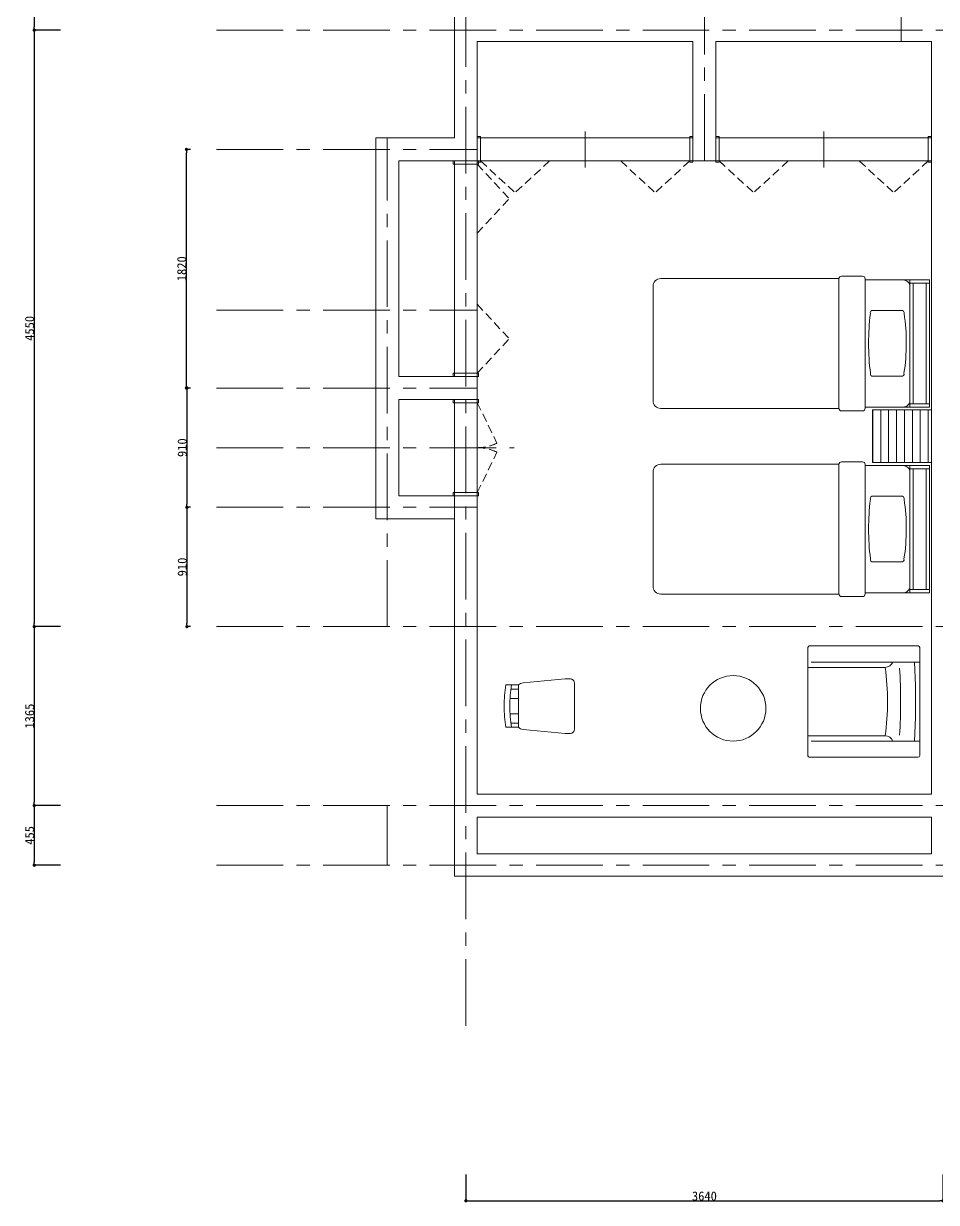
# Model space of a CAD drawing. Header units: millimetres. Extents: x -63086 to 144078, y -129912 to 13382.
# Drawn here: x 13730 to 20694, y -5653 to 3339 of the extents above; entities that cross this region are included whole.
import ezdxf

# ---------------------------------------------------------------- set-up
doc = ezdxf.new("R2010")
doc.units = ezdxf.units.MM
doc.linetypes.add('CENTERX2', pattern=[101.6, 63.5, -12.7, 12.7, -12.7])
doc.linetypes.add('HIDDEN', pattern=[9.525, 6.35, -3.175])
doc.layers.get('0').update_dxf_attribs({"lineweight": 0})
for name, color, linetype, lineweight in [('001壁芯', 7, 'CENTERX2', 0), ('002寸法', 7, 'Continuous', 0), ('003壁', 7, 'Continuous', 9), ('004建具', 7, 'Continuous', 9), ('097家具', 7, 'Continuous', 0)]:
    doc.layers.add(name, color=color, linetype=linetype, lineweight=lineweight)
doc.styles.get("Standard").update_dxf_attribs({"font": 'MS Mincho.ttf'})
doc.dimstyles.new('寸法', dxfattribs={"dimtxt": 70, "dimasz": 25, "dimexe": 1.5, "dimexo": 200, "dimtad": 1, "dimdec": 0, "dimtxsty": 'Standard', "dimblk": 'DOT', "dimcen": 2.5, "dimadec": 0, "dimazin": 0, "dimtfac": 1, "dimtdec": 0, "dimtmove": 0, "dimatfit": 3, "dimfxl": 200, "dimfxlon": 1, "dimarcsym": 0})

# ---------------------------------------------------------------- blocks, each defined once
blk = doc.blocks.new('_Dot')
at = {"color": 0, "linetype": 'ByBlock', "lineweight": -2}
blk.add_line((-0.5, 0), (-1, 0), dxfattribs=at)
at = {"color": 0, "linetype": 'ByBlock', "const_width": 0.5}
blk.add_lwpolyline([(-0.25, 0, 1), (0.25, 0, 1)], format="xyb", close=True, dxfattribs=at)
blk = doc.blocks.new('*D6')
at = {"layer": '002寸法', "color": 0, "lineweight": -2, "transparency": 16777216}
for p, q in [((14011.2, 5109.4), (13809.7, 5109.4)), ((13811.2, 5084.4), (13811.2, 3314.4)), ((14011.2, 3289.4), (13809.7, 3289.4))]:
    blk.add_line(p, q, dxfattribs=at)
at = {"layer": 'Defpoints', "color": 0, "transparency": 16777216}
for p in [(15202, 5109.4), (13811.2, 3289.4), (15202, 3289.4)]:
    blk.add_point(p, dxfattribs=at)
at = {"layer": '002寸法', "color": 0, "lineweight": -2, "transparency": 16777216, "xscale": 25, "yscale": 25, "zscale": 25}
for p, rotation in [((13811.2, 5109.4), 90), ((13811.2, 3289.4), 270)]:
    blk.add_blockref('_Dot', p, dxfattribs=dict(at, rotation=rotation))
at = {"layer": '002寸法', "color": 0, "transparency": 16777216, "insert": (13775.6, 4199.4), "char_height": 70, "attachment_point": 5, "rotation": 90}
blk.add_mtext('1820', dxfattribs=at)
blk = doc.blocks.new('*D7')
at = {"layer": '002寸法', "color": 0, "lineweight": -2, "transparency": 16777216}
for p, q in [((14011.2, 3289.4), (13809.7, 3289.4)), ((13811.2, 3264.4), (13811.2, -1235.6)), ((14011.2, -1260.6), (13809.7, -1260.6))]:
    blk.add_line(p, q, dxfattribs=at)
at = {"layer": 'Defpoints', "color": 0, "transparency": 16777216}
for p in [(15202, 3289.4), (13811.2, -1260.6), (15202, -1260.6)]:
    blk.add_point(p, dxfattribs=at)
at = {"layer": '002寸法', "color": 0, "lineweight": -2, "transparency": 16777216, "xscale": 25, "yscale": 25, "zscale": 25}
for p, rotation in [((13811.2, 3289.4), 90), ((13811.2, -1260.6), 270)]:
    blk.add_blockref('_Dot', p, dxfattribs=dict(at, rotation=rotation))
at = {"layer": '002寸法', "color": 0, "transparency": 16777216, "insert": (13775.6, 1014.4), "char_height": 70, "attachment_point": 5, "rotation": 90}
blk.add_mtext('4550', dxfattribs=at)
blk = doc.blocks.new('*D8')
at = {"layer": '002寸法', "color": 0, "lineweight": -2, "transparency": 16777216}
for p, q in [((14011.2, -1260.6), (13809.7, -1260.6)), ((13811.2, -1285.6), (13811.2, -2600.6)), ((14011.2, -2625.6), (13809.7, -2625.6))]:
    blk.add_line(p, q, dxfattribs=at)
at = {"layer": 'Defpoints', "color": 0, "transparency": 16777216}
for p in [(15202, -1260.6), (13811.2, -2625.6), (15202, -2625.6)]:
    blk.add_point(p, dxfattribs=at)
at = {"layer": '002寸法', "color": 0, "lineweight": -2, "transparency": 16777216, "xscale": 25, "yscale": 25, "zscale": 25}
for p, rotation in [((13811.2, -1260.6), 90), ((13811.2, -2625.6), 270)]:
    blk.add_blockref('_Dot', p, dxfattribs=dict(at, rotation=rotation))
at = {"layer": '002寸法', "color": 0, "transparency": 16777216, "insert": (13775.6, -1943.1), "char_height": 70, "attachment_point": 5, "rotation": 90}
blk.add_mtext('1365', dxfattribs=at)
blk = doc.blocks.new('*D9')
at = {"layer": '002寸法', "color": 0, "lineweight": -2, "transparency": 16777216}
for p, q in [((14011.2, -2625.6), (13809.7, -2625.6)), ((13811.2, -2650.6), (13811.2, -3055.6)), ((14011.2, -3080.6), (13809.7, -3080.6))]:
    blk.add_line(p, q, dxfattribs=at)
at = {"layer": 'Defpoints', "color": 0, "transparency": 16777216}
for p in [(15202, -2625.6), (13811.2, -3080.6), (15202, -3080.6)]:
    blk.add_point(p, dxfattribs=at)
at = {"layer": '002寸法', "color": 0, "lineweight": -2, "transparency": 16777216, "xscale": 25, "yscale": 25, "zscale": 25}
for p, rotation in [((13811.2, -2625.6), 90), ((13811.2, -3080.6), 270)]:
    blk.add_blockref('_Dot', p, dxfattribs=dict(at, rotation=rotation))
at = {"layer": '002寸法', "color": 0, "transparency": 16777216, "insert": (13775.6, -2853.1), "char_height": 70, "attachment_point": 5, "rotation": 90}
blk.add_mtext('455', dxfattribs=at)
blk = doc.blocks.new('*D14')
at = {"layer": '002寸法', "color": 0, "lineweight": -2, "transparency": 16777216}
for p, q in [((17104, -5440.3), (17104, -5641.8)), ((20744, -5440.3), (20744, -5641.8)), ((17129, -5640.3), (20719, -5640.3))]:
    blk.add_line(p, q, dxfattribs=at)
at = {"layer": 'Defpoints', "color": 0, "transparency": 16777216}
for p in [(17104, -4305.5), (20744, -4305.5), (20744, -5640.3)]:
    blk.add_point(p, dxfattribs=at)
at = {"layer": '002寸法', "color": 0, "lineweight": -2, "transparency": 16777216, "xscale": 25, "yscale": 25, "zscale": 25, "rotation": 180}
blk.add_blockref('_Dot', (17104, -5640.3), dxfattribs=at)
at = {"layer": '002寸法', "color": 0, "lineweight": -2, "transparency": 16777216, "xscale": 25, "yscale": 25, "zscale": 25}
blk.add_blockref('_Dot', (20744, -5640.3), dxfattribs=at)
at = {"layer": '002寸法', "color": 0, "transparency": 16777216, "insert": (18924, -5604.7), "char_height": 70, "attachment_point": 5}
blk.add_mtext('3640', dxfattribs=at)
blk = doc.blocks.new('*D20')
at = {"layer": '002寸法', "color": 0, "lineweight": -2, "transparency": 16777216}
for p, q in [((15002, 559.4), (14974.6, 559.4)), ((14976.1, 534.4), (14976.1, -325.6)), ((15002, -350.6), (14974.6, -350.6))]:
    blk.add_line(p, q, dxfattribs=at)
at = {"layer": 'Defpoints', "color": 0, "transparency": 16777216}
for p in [(15202, 559.4), (14976.1, -350.6), (15202, -350.6)]:
    blk.add_point(p, dxfattribs=at)
at = {"layer": '002寸法', "color": 0, "lineweight": -2, "transparency": 16777216, "xscale": 25, "yscale": 25, "zscale": 25}
for p, rotation in [((14976.1, 559.4), 90), ((14976.1, -350.6), 270)]:
    blk.add_blockref('_Dot', p, dxfattribs=dict(at, rotation=rotation))
at = {"layer": '002寸法', "color": 0, "transparency": 16777216, "insert": (14940.4, 104.4), "char_height": 70, "attachment_point": 5, "rotation": 90}
blk.add_mtext('910', dxfattribs=at)
blk = doc.blocks.new('*D21')
at = {"layer": '002寸法', "color": 0, "lineweight": -2, "transparency": 16777216}
for p, q in [((15002, -350.6), (14974.6, -350.6)), ((14976.1, -375.6), (14976.1, -1235.6)), ((15002, -1260.6), (14974.6, -1260.6))]:
    blk.add_line(p, q, dxfattribs=at)
at = {"layer": 'Defpoints', "color": 0, "transparency": 16777216}
for p in [(15202, -350.6), (14976.1, -1260.6), (15202, -1260.6)]:
    blk.add_point(p, dxfattribs=at)
at = {"layer": '002寸法', "color": 0, "lineweight": -2, "transparency": 16777216, "xscale": 25, "yscale": 25, "zscale": 25}
for p, rotation in [((14976.1, -350.6), 90), ((14976.1, -1260.6), 270)]:
    blk.add_blockref('_Dot', p, dxfattribs=dict(at, rotation=rotation))
at = {"layer": '002寸法', "color": 0, "transparency": 16777216, "insert": (14940.4, -805.6), "char_height": 70, "attachment_point": 5, "rotation": 90}
blk.add_mtext('910', dxfattribs=at)
blk = doc.blocks.new('*D22')
at = {"layer": '002寸法', "color": 0, "lineweight": -2, "transparency": 16777216}
for p, q in [((15002, 2379.4), (14970.8, 2379.4)), ((14972.3, 584.4), (14972.3, 2354.4)), ((15002, 559.4), (14970.8, 559.4))]:
    blk.add_line(p, q, dxfattribs=at)
at = {"layer": 'Defpoints', "color": 0, "transparency": 16777216}
for p in [(14972.3, 2379.4), (15202, 2379.4), (15202, 559.4)]:
    blk.add_point(p, dxfattribs=at)
at = {"layer": '002寸法', "color": 0, "lineweight": -2, "transparency": 16777216, "xscale": 25, "yscale": 25, "zscale": 25}
for p, rotation in [((14972.3, 2379.4), 90), ((14972.3, 559.4), 270)]:
    blk.add_blockref('_Dot', p, dxfattribs=dict(at, rotation=rotation))
at = {"layer": '002寸法', "color": 0, "transparency": 16777216, "insert": (14936.7, 1469.4), "char_height": 70, "attachment_point": 5, "rotation": 90}
blk.add_mtext('1820', dxfattribs=at)
blk = doc.blocks.new('ベッド（CAD素材.com）887ea087')
at = {"color": 0, "linetype": 'ByBlock', "lineweight": -2}
for points in [[(491.6, 485), (0, 485), (0, -485)], [(0, 460), (150, 460)], [(25, 460), (25, -460)], [(125, -460), (125, 460)], [(150, -485), (150, 485)], [(0, -460), (150, -460)], [(0, -485), (491.6, -485)]]:
    blk.add_lwpolyline(points, dxfattribs=at)
for points in [[(150, 435, -0.414214), (200, 485)], [(691.6, 495), (2050, 495, -0.414214), (2110, 435), (2110, -435, -0.414214), (2050, -495), (691.6, -495)], [(200, -485, -0.414214), (150, -435)]]:
    blk.add_lwpolyline(points, format="xyb", dxfattribs=at)
for points in [[(691.6, 493.9, 0.414214), (671.6, 513.9), (511.6, 513.9, 0.414214), (491.6, 493.9), (491.6, -493.9, 0.414214), (511.6, -513.9), (671.6, -513.9, 0.414214), (691.6, -493.9)], [(216.6, 249.9, 0.573776), (195.3, 226.7, 0.078373), (195.1, -228.3, 0.577872), (216.4, -252.5), (430.2, -252.5, 0.577872), (451.4, -228.3, 0.060591), (451.2, 226.7, 0.573776), (430, 249.9)]]:
    blk.add_lwpolyline(points, format="xyb", close=True, dxfattribs=at)
blk = doc.blocks.new('ソファ（CAD素材.com）addd6315')
at = {"color": 0, "linetype": 'ByBlock', "lineweight": -2}
for points in [[(413.5, 0, 0.239035), (425, 11.8), (425, 841.6, 0.351395), (412, 854.1), (-412, 854.1, 0.351395), (-425, 841.6), (-425, 11.8, 0.239035), (-413.5, 0), (413.5, 0)], [(-261.2, 0), (-261.2, 590, 0.287763), (-300.6, 648.3)], [(256.3, 700.8, 0.029573), (-256.3, 700.8)], [(261.2, 0), (261.2, 590, -0.287763), (300.6, 648.3)], [(-261.2, 590, -0.070077), (261.2, 590)]]:
    blk.add_lwpolyline(points, format="xyb", dxfattribs=at)
for points in [[(-300.6, 854.1), (-300.6, 26.1)], [(-300.6, 814.9), (-122.4, 821.4), (122.4, 821.4), (300.6, 814.9)], [(300.6, 854.1), (300.6, 26.1)]]:
    blk.add_lwpolyline(points, dxfattribs=at)
blk = doc.blocks.new('*U189')
at = {"color": 0, "linetype": 'ByBlock', "lineweight": -2}
blk.add_lwpolyline([(0, 535.4, 0.045154), (-161.5, 522.6), (-161.5, 427.3), (161.5, 427.3), (161.5, 522.6, 0.045154)], format="xyb", close=True, dxfattribs=at)
for points in [[(-161.5, 479.6, -0.035347), (0, 492.3, -0.035347), (161.5, 479.6)], [(161.5, 427.3, -0.135443), (177.9, 389.8), (207.5, 70.6), (207.5, 30, -0.414889), (177.4, 0), (-177.4, 0, -0.414889), (-207.5, 30), (-207.5, 70.6), (-177.9, 389.8, -0.135443), (-161.5, 427.3)]]:
    blk.add_lwpolyline(points, format="xyb", dxfattribs=at)
for points in [[(-128.9, 484), (-128.9, 427.3)], [(-57.6, 490.4), (-57.6, 427.3)], [(57.6, 490.4), (57.6, 427.3)], [(128.9, 484), (128.9, 427.3)]]:
    blk.add_lwpolyline(points, dxfattribs=at)

msp = doc.modelspace()

# ---------------------------------------------------------------- hatches: boundary and pattern name
at = {"layer": '097家具', "ltscale": 10}
h = msp.add_hatch(dxfattribs=at)
h.set_pattern_fill('ANSI31', color=256, scale=19, angle=45)
h.paths.add_polyline_path([(20656.4634, 391.9193), (20206.4634, 391.9193), (20206.4634, -8.0807), (20656.4634, -8.0807)])

# ---------------------------------------------------------------- linework, layer by layer
at = {"layer": '001壁芯', "ltscale": 8}
for p, q in [((17103.9634, -4305.5057), (17103.9634, 12115.3398)), ((18923.9634, 2291.9193), (18923.9634, 6459.7767)), ((20423.9634, 3201.9193), (20423.9634, 4969.4193)), ((15202.0396, 3289.4193), (20831.4634, 3289.4193)), ((15202.0396, 3289.4193), (20831.4634, 3289.4193)), ((16503.9634, -1260.5807), (16503.9634, 2466.9193)), ((15202.0396, 2379.4193), (17191.4634, 2379.4193)), ((15202.0396, 2379.4193), (17191.4634, 2379.4193)), ((15202.0396, 1154.4193), (17191.4634, 1154.4193)), ((15202.0396, 559.4193), (17191.4634, 559.4193)), ((15202.0396, 559.4193), (17191.4634, 559.4193)), ((15202.0396, 104.4193), (17472.4972, 104.4193)), ((15202.0396, -350.5807), (17191.4634, -350.5807)), ((15202.0396, -350.5807), (17191.4634, -350.5807)), ((15202.0396, -1260.5807), (28202.0396, -1260.5807)), ((15202.0396, -1260.5807), (32782.7251, -1260.5807)), ((15202.0396, -2625.5807), (28202.0396, -2625.5807)), ((15202.0396, -2625.5807), (32782.7251, -2625.5807)), ((16503.9634, -3080.5807), (16503.9634, -2625.5807)), ((15202.0396, -3080.5807), (28202.0396, -3080.5807)), ((15202.0396, -3080.5807), (32782.7251, -3080.5807))]:
    msp.add_line(p, q, dxfattribs=at)
at = {"layer": '003壁'}
for p, q in [((17016.4634, 8836.9193), (17016.4634, 2466.9193)), ((17191.4634, 3201.9193), (18836.4634, 3201.9193)), ((17191.4634, 3201.9193), (17191.4634, 2466.9193)), ((18836.4634, 2466.9193), (18836.4634, 3201.9193)), ((19011.4634, 2466.9193), (19011.4634, 3201.9193)), ((19011.4634, 3201.9193), (20656.4634, 3201.9193)), ((20656.4634, 2466.9193), (20656.4634, 3201.9193)), ((17016.4634, 2466.9193), (16416.4634, 2466.9193)), ((16416.4634, 2466.9193), (16416.4634, 1751.9193)), ((17191.4634, 2466.9193), (18836.4634, 2466.9193)), ((19011.4634, 2466.9193), (20656.4634, 2466.9193)), ((18923.9634, 2379.4193), (18923.9634, 2291.9193)), ((17016.4634, 2291.9193), (16591.4634, 2291.9193)), ((16591.4634, 646.9193), (16591.4634, 2291.9193)), ((17016.4634, 2291.9193), (17016.4634, 646.9193)), ((18923.9634, 2291.9193), (17191.4634, 2291.9193)), ((17191.4634, 2291.9193), (17191.4634, -2538.0807)), ((18923.9634, 2291.9193), (20656.4634, 2291.9193)), ((20656.4634, -1173.0807), (20656.4634, 2291.9193)), ((16416.4634, -438.0807), (16416.4634, 1926.9193)), ((17016.4634, 646.9193), (16591.4634, 646.9193)), ((16591.4634, -263.0807), (16591.4634, 471.9193)), ((17016.4634, 471.9193), (16591.4634, 471.9193)), ((17016.4634, 471.9193), (17016.4634, -3163.0807)), ((17016.4634, -263.0807), (16591.4634, -263.0807)), ((17016.4634, -350.5807), (17016.4634, -263.0807)), ((17016.4634, -438.0807), (16416.4634, -438.0807)), ((20656.4634, -1173.0807), (20656.4634, -2538.0807)), ((20656.4634, -2538.0807), (17191.4634, -2538.0807)), ((20656.4634, -2713.0807), (17191.4634, -2713.0807)), ((17191.4634, -2713.0807), (17191.4634, -2993.0807)), ((20656.4634, -2713.0807), (20656.4634, -2883.8935)), ((20656.4634, -2883.8935), (20656.4634, -2993.0807)), ((17191.4634, -2993.0807), (20656.4634, -2993.0807)), ((17016.4634, -3163.0807), (20831.4634, -3163.0807))]:
    msp.add_line(p, q, dxfattribs=at)
at = {"layer": '004建具', "linetype": 'CENTERX2', "ltscale": 5}
for p, q in [((17216.4634, 2476.9193), (17191.4634, 2476.9193)), ((17191.4634, 2476.9193), (17191.4634, 2291.9193)), ((17216.4634, 2466.9193), (17216.4634, 2476.9193)), ((17216.4634, 2291.9193), (17216.4634, 2466.9193)), ((18836.4634, 2476.9193), (18811.4634, 2476.9193)), ((18811.4634, 2476.9193), (18811.4634, 2291.9193)), ((18836.4634, 2466.9193), (18836.4634, 2476.9193)), ((18836.4634, 2291.9193), (18836.4634, 2466.9193)), ((19036.4634, 2476.9193), (19011.4634, 2476.9193)), ((19011.4634, 2476.9193), (19011.4634, 2291.9193)), ((19036.4634, 2466.9193), (19036.4634, 2476.9193)), ((19036.4634, 2291.9193), (19036.4634, 2466.9193)), ((20656.4634, 2476.9193), (20631.4634, 2476.9193)), ((20631.4634, 2476.9193), (20631.4634, 2291.9193)), ((20656.4634, 2466.9193), (20656.4634, 2476.9193)), ((20656.4634, 2291.9193), (20656.4634, 2466.9193)), ((17006.4634, 2291.9193), (17006.4634, 2266.9193)), ((17006.4634, 2266.9193), (17016.4634, 2266.9193)), ((17201.4634, 2291.9193), (17016.4634, 2291.9193)), ((17016.4634, 2266.9193), (17191.4634, 2266.9193)), ((17191.4634, 2281.9193), (17216.4634, 2281.9193)), ((17191.4634, 2266.9193), (17201.4634, 2266.9193)), ((17201.4634, 2266.9193), (17201.4634, 2291.9193)), ((17216.4634, 2281.9193), (17216.4634, 2291.9193)), ((18811.4634, 2281.9193), (18836.4634, 2281.9193)), ((18836.4634, 2281.9193), (18836.4634, 2291.9193)), ((19011.4634, 2281.9193), (19036.4634, 2281.9193)), ((19036.4634, 2281.9193), (19036.4634, 2291.9193)), ((20631.4634, 2281.9193), (20656.4634, 2281.9193)), ((20656.4634, 2281.9193), (20656.4634, 2291.9193)), ((17006.4634, 671.9193), (17006.4634, 646.9193)), ((17006.4634, 646.9193), (17016.4634, 646.9193)), ((17201.4634, 671.9193), (17016.4634, 671.9193)), ((17016.4634, 646.9193), (17191.4634, 646.9193)), ((17191.4634, 646.9193), (17201.4634, 646.9193)), ((17201.4634, 646.9193), (17201.4634, 671.9193)), ((17006.4634, 471.9193), (17006.4634, 446.9193)), ((17201.4634, 471.9193), (17016.4634, 471.9193)), ((17201.4634, 446.9193), (17201.4634, 471.9193)), ((17006.4634, 446.9193), (17016.4634, 446.9193)), ((17016.4634, 446.9193), (17191.4634, 446.9193)), ((17191.4634, 446.9193), (17201.4634, 446.9193)), ((17006.4634, -238.0807), (17006.4634, -263.0807)), ((17006.4634, -263.0807), (17016.4634, -263.0807)), ((17201.4634, -238.0807), (17016.4634, -238.0807)), ((17016.4634, -263.0807), (17191.4634, -263.0807)), ((17191.4634, -263.0807), (17201.4634, -263.0807)), ((17201.4634, -263.0807), (17201.4634, -238.0807))]:
    msp.add_line(p, q, dxfattribs=at)
at = {"layer": '004建具', "ltscale": 10}
for p, q in [((17191.4634, 2476.9193), (17191.4634, 2281.9193)), ((17216.4634, 2476.9193), (17191.4634, 2476.9193)), ((17191.4634, 2466.9193), (18836.4634, 2466.9193)), ((17216.4634, 2281.9193), (17216.4634, 2476.9193)), ((18013.9634, 2466.9193), (18013.9634, 2516.9193)), ((18013.9634, 2466.9193), (18013.9634, 2291.9193)), ((18013.9634, 2241.9193), (18013.9634, 2466.9193)), ((18811.4634, 2476.9193), (18811.4634, 2281.9193)), ((18836.4634, 2476.9193), (18811.4634, 2476.9193)), ((18836.4634, 2281.9193), (18836.4634, 2476.9193)), ((19011.4634, 2476.9193), (19011.4634, 2281.9193)), ((19036.4634, 2476.9193), (19011.4634, 2476.9193)), ((19011.4634, 2466.9193), (20656.4634, 2466.9193)), ((19036.4634, 2281.9193), (19036.4634, 2476.9193)), ((19833.9634, 2466.9193), (19833.9634, 2516.9193)), ((19833.9634, 2466.9193), (19833.9634, 2291.9193)), ((19833.9634, 2241.9193), (19833.9634, 2466.9193)), ((20631.4634, 2476.9193), (20631.4634, 2281.9193)), ((20656.4634, 2476.9193), (20631.4634, 2476.9193)), ((20656.4634, 2281.9193), (20656.4634, 2476.9193)), ((17201.4634, 2291.9193), (17006.4634, 2291.9193)), ((17006.4634, 2291.9193), (17006.4634, 2266.9193)), ((17006.4634, 2266.9193), (17201.4634, 2266.9193)), ((17191.4634, 2281.9193), (17216.4634, 2281.9193)), ((17201.4634, 2266.9193), (17201.4634, 2291.9193)), ((18013.9634, 2291.9193), (18013.9634, 2241.9193)), ((18811.4634, 2281.9193), (18836.4634, 2281.9193)), ((19011.4634, 2281.9193), (19036.4634, 2281.9193)), ((19833.9634, 2291.9193), (19833.9634, 2241.9193)), ((20631.4634, 2281.9193), (20656.4634, 2281.9193)), ((17201.4634, 671.9193), (17006.4634, 671.9193)), ((17006.4634, 671.9193), (17006.4634, 646.9193)), ((17006.4634, 646.9193), (17201.4634, 646.9193)), ((17201.4634, 646.9193), (17201.4634, 671.9193)), ((17201.4634, 471.9193), (17006.4634, 471.9193)), ((17006.4634, 471.9193), (17006.4634, 446.9193)), ((17201.4634, 446.9193), (17201.4634, 471.9193)), ((17006.4634, 446.9193), (17201.4634, 446.9193)), ((17201.4634, -238.0807), (17006.4634, -238.0807)), ((17006.4634, -238.0807), (17006.4634, -263.0807)), ((17006.4634, -263.0807), (17201.4634, -263.0807)), ((17201.4634, -263.0807), (17201.4634, -238.0807))]:
    msp.add_line(p, q, dxfattribs=at)
at = {"layer": '004建具', "linetype": 'HIDDEN', "ltscale": 10}
for p, q in [((17191.4634, 2266.9193), (17434.6765, 2003.8171)), ((17216.4634, 2291.9193), (17479.5656, 2048.7062)), ((17742.6678, 2291.9193), (17479.5656, 2048.7062)), ((18285.259, 2291.9193), (18548.3612, 2048.7062)), ((18811.4634, 2291.9193), (18548.3612, 2048.7062)), ((19036.4634, 2291.9193), (19299.5656, 2048.7062)), ((19562.6678, 2291.9193), (19299.5656, 2048.7062)), ((20105.259, 2291.9193), (20368.3612, 2048.7062)), ((20631.4634, 2291.9193), (20368.3612, 2048.7062)), ((17191.4634, 1740.7149), (17434.6765, 2003.8171)), ((17191.4634, 1198.1236), (17434.6765, 935.0214)), ((17191.4634, 671.9193), (17434.6765, 935.0214)), ((17191.4634, 446.9193), (17341.3319, 138.949)), ((17191.4634, -238.0807), (17341.3319, 69.8895))]:
    msp.add_line(p, q, dxfattribs=at)
for centre, start, end in [((17191.4634, 446.9193), 270, 295.9490794), ((17191.4634, -238.0807), 64.0509206, 90)]:
    msp.add_arc(centre, 342.5, start, end, dxfattribs=at)
at = {"layer": '097家具', "ltscale": 10}
for p, q in [((20656.4634, 391.9193), (20206.4634, 391.9193)), ((20206.4634, 391.9193), (20206.4634, -8.0807)), ((20656.4634, 191.9193), (20656.4634, 391.9193)), ((20206.4634, -8.0807), (20656.4634, -8.0807))]:
    msp.add_line(p, q, dxfattribs=at)
msp.add_circle((19143.1596, -1884.1836), 250, dxfattribs=at)

# ---------------------------------------------------------------- block references
for name, p, rotation in [('ソファ（CAD素材.com）addd6315', (19712.5489, -1832.5784), 270), ('*U189', (17931.6904, -1867.236), 89.99999999999999)]:
    msp.add_blockref(name, p, dxfattribs=dict(rotation=rotation))
at = {"layer": '097家具', "ltscale": 10, "rotation": 180}
for p in [(20641.7138, 898.721), (20641.7138, -517.6465)]:
    msp.add_blockref('ベッド（CAD素材.com）887ea087', p, dxfattribs=at)

# ---------------------------------------------------------------- dimensions: what is measured, and where the dimension line sits
at = {"layer": '002寸法'}
for base, p1, p2, picture, middle in [((13811.2495, 3289.4193), (15202.0396, 5109.4193), (15202.0396, 3289.4193), '*D6', (13775.6245, 4199.4193)), ((13811.2495, -1260.5807), (15202.0396, 3289.4193), (15202.0396, -1260.5807), '*D7', (13775.6245, 1014.4193)), ((14972.3109, 2379.4193), (15202.0396, 559.4193), (15202.0396, 2379.4193), '*D22', (14936.6859, 1469.4193)), ((14976.0609, -350.5807), (15202.0396, 559.4193), (15202.0396, -350.5807), '*D20', (14940.4359, 104.4193)), ((14976.0609, -1260.5807), (15202.0396, -350.5807), (15202.0396, -1260.5807), '*D21', (14940.4359, -805.5807)), ((13811.2495, -2625.5807), (15202.0396, -1260.5807), (15202.0396, -2625.5807), '*D8', (13775.6245, -1943.0807)), ((13811.2495, -3080.5807), (15202.0396, -2625.5807), (15202.0396, -3080.5807), '*D9', (13775.6245, -2853.0807))]:
    dim = msp.add_linear_dim(base=base, p1=p1, p2=p2, angle=90, dimstyle='寸法', override={"dimtmove": 1}, dxfattribs=at)
    dim.commit()
    dim.dimension.update_dxf_attribs({"geometry": picture, "text_midpoint": middle})
dim = msp.add_linear_dim(base=(20743.9634, -5640.3424), p1=(17103.9634, -4305.5057), p2=(20743.9634, -4305.5057), dimstyle='寸法', override={"dimtmove": 1}, dxfattribs=at)
dim.commit()
dim.dimension.update_dxf_attribs({"geometry": '*D14', "text_midpoint": (18923.9634, -5604.7174)})

doc.saveas('drawing.dxf')
